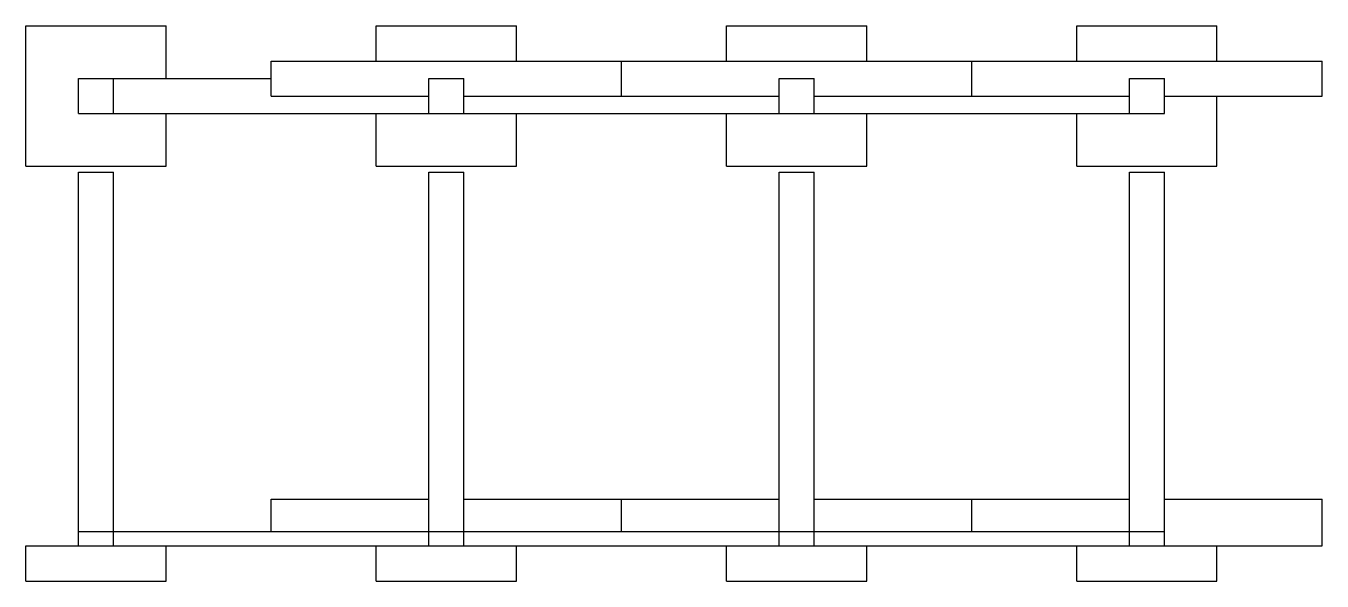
# Model space of a CAD drawing. Header units: millimetres. Extents: x -35 to 335, y 2 to 160.
import ezdxf

# ---------------------------------------------------------------- set-up
doc = ezdxf.new("R2010")
doc.units = ezdxf.units.MM
doc.layers.add('View_front_1', color=7, linetype='CONTINUOUS')
doc.layers.add('View_top_1', color=7, linetype='CONTINUOUS')

msp = doc.modelspace()

# ---------------------------------------------------------------- linework, layer by layer
at = {"layer": 'View_front_1'}
for p, q in [((-20, 11.67), (-20, 118.33)), ((-20, 118.33), (-10, 118.33)), ((-10, 11.67), (-10, 118.33)), ((80, 11.67), (80, 118.33)), ((80, 118.33), (90, 118.33)), ((90, 11.67), (90, 118.33)), ((180, 11.67), (180, 118.33)), ((180, 118.33), (190, 118.33)), ((190, 11.67), (190, 118.33)), ((280, 11.67), (280, 118.33)), ((280, 118.33), (290, 118.33)), ((290, 11.67), (290, 118.33)), ((35, 15.83), (35, 25)), ((35, 25), (80, 25)), ((90, 25), (135, 25)), ((135, 15.83), (135, 25)), ((135, 15.83), (135, 25)), ((135, 25), (180, 25)), ((190, 25), (235, 25)), ((235, 15.83), (235, 25)), ((235, 15.83), (235, 25)), ((235, 25), (280, 25)), ((290, 25), (335, 25)), ((335, 11.67), (335, 25)), ((-20, 11.67), (-20, 15.83)), ((-20, 15.83), (290, 15.83)), ((290, 11.67), (290, 15.83)), ((-35, 1.67), (-35, 11.67)), ((-35, 11.67), (5, 11.67)), ((5, 1.67), (5, 11.67)), ((5, 11.67), (65, 11.67)), ((65, 1.67), (65, 11.67)), ((65, 11.67), (105, 11.67)), ((105, 1.67), (105, 11.67)), ((105, 11.67), (165, 11.67)), ((165, 1.67), (165, 11.67)), ((165, 11.67), (205, 11.67)), ((205, 1.67), (205, 11.67)), ((205, 11.67), (265, 11.67)), ((265, 1.67), (265, 11.67)), ((265, 11.67), (305, 11.67)), ((305, 1.67), (305, 11.67)), ((305, 11.67), (335, 11.67)), ((-35, 1.67), (5, 1.67)), ((65, 1.67), (105, 1.67)), ((165, 1.67), (205, 1.67)), ((265, 1.67), (305, 1.67))]:
    msp.add_line(p, q, dxfattribs=at)
at = {"layer": 'View_top_1'}
for p, q in [((-35, 120), (-35, 160)), ((-35, 160), (5, 160)), ((5, 145), (5, 160)), ((65, 150), (65, 160)), ((65, 160), (105, 160)), ((105, 150), (105, 160)), ((165, 150), (165, 160)), ((165, 160), (205, 160)), ((205, 150), (205, 160)), ((265, 150), (265, 160)), ((265, 160), (305, 160)), ((305, 150), (305, 160)), ((35, 140), (35, 150)), ((35, 150), (135, 150)), ((135, 140), (135, 150)), ((135, 140), (135, 150)), ((135, 150), (235, 150)), ((235, 140), (235, 150)), ((235, 140), (235, 150)), ((235, 150), (335, 150)), ((335, 140), (335, 150)), ((-20, 135), (-20, 145)), ((-20, 145), (-10, 145)), ((-10, 135), (-10, 145)), ((-10, 145), (35, 145)), ((80, 135), (80, 145)), ((80, 145), (90, 145)), ((90, 135), (90, 145)), ((180, 135), (180, 145)), ((180, 145), (190, 145)), ((190, 135), (190, 145)), ((280, 135), (280, 145)), ((280, 145), (290, 145)), ((290, 135), (290, 145)), ((35, 140), (80, 140)), ((90, 140), (135, 140)), ((135, 140), (180, 140)), ((190, 140), (235, 140)), ((235, 140), (280, 140)), ((290, 140), (335, 140)), ((305, 120), (305, 140)), ((-20, 135), (-10, 135)), ((-10, 135), (80, 135)), ((5, 120), (5, 135)), ((65, 120), (65, 135)), ((80, 135), (90, 135)), ((90, 135), (180, 135)), ((105, 120), (105, 135)), ((165, 120), (165, 135)), ((180, 135), (190, 135)), ((190, 135), (280, 135)), ((205, 120), (205, 135)), ((265, 120), (265, 135)), ((280, 135), (290, 135)), ((-35, 120), (5, 120)), ((65, 120), (105, 120)), ((165, 120), (205, 120)), ((265, 120), (305, 120))]:
    msp.add_line(p, q, dxfattribs=at)

doc.saveas('drawing.dxf')
